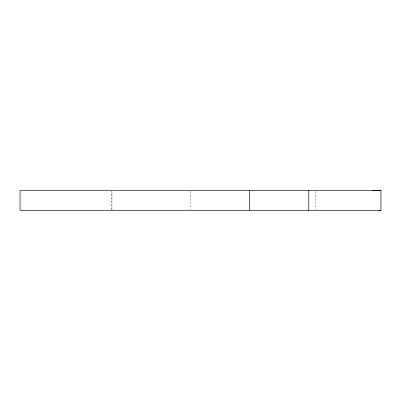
<?xml version="1.0" encoding="UTF-8"?>
<svg xmlns="http://www.w3.org/2000/svg" width="401" height="401" viewBox="0 0 401 401"><rect width="100%" height="100%" fill="white"/><g stroke="black" fill="none" stroke-linecap="round" stroke-linejoin="round"><path stroke-width="0.3" stroke-dasharray="2 1.5" d="M315.331 191.272L315.331 209.728M190.665 191.272L190.655 209.728M111.924 209.728L111.924 191.272L111.914 209.733"/><path stroke-width="0.6" d="M380.95 190.655L20.05 190.66L20.05 210.345L380.95 210.34L380.95 190.655L372.093 190.655M378.714 210.345L380.95 210.34M308.775 190.655L308.775 210.34M249.718 190.655L249.718 210.34"/></g></svg>
